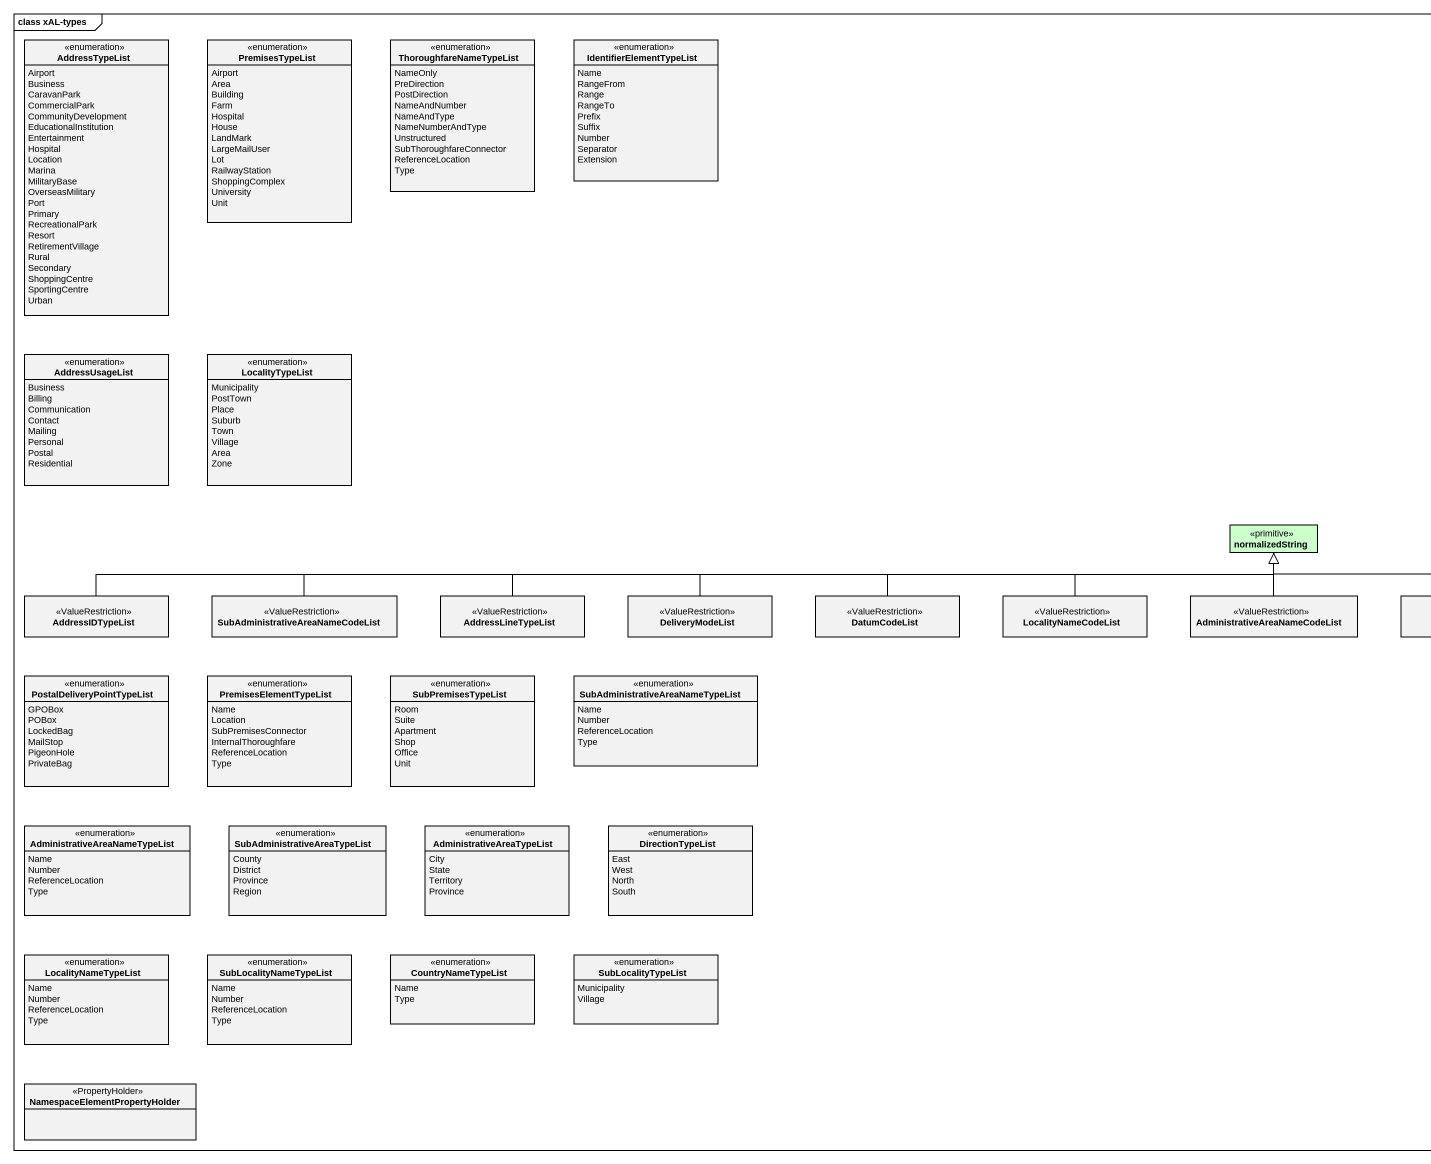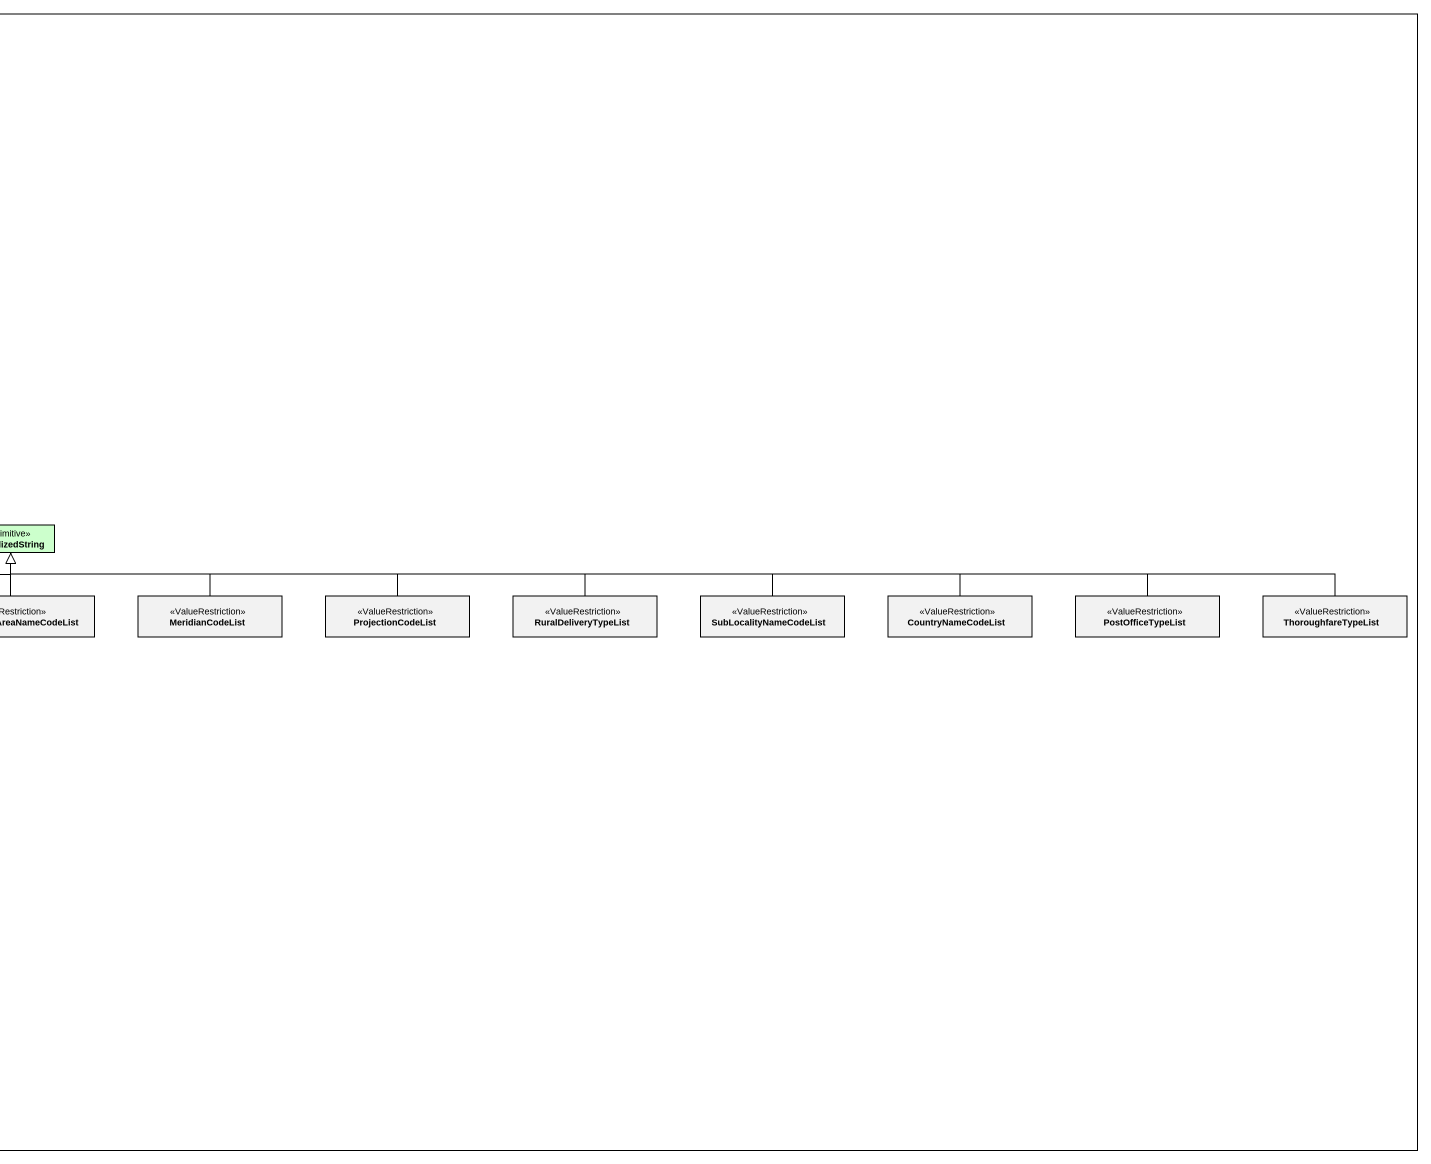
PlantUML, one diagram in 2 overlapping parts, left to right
@startuml
mainframe class xAL-types
hide circle
hide empty members
enum AddressTypeList {
  Airport
  Business
  CaravanPark
  CommercialPark
  CommunityDevelopment
  EducationalInstitution
  Entertainment
  Hospital
  Location
  Marina
  MilitaryBase
  OverseasMilitary
  Port
  Primary
  RecreationalPark
  Resort
  RetirementVillage
  Rural
  Secondary
  ShoppingCentre
  SportingCentre
  Urban
}
enum PremisesTypeList {
  Airport
  Area
  Building
  Farm
  Hospital
  House
  LandMark
  LargeMailUser
  Lot
  RailwayStation
  ShoppingComplex
  University
  Unit
}
enum ThoroughfareNameTypeList {
  NameOnly
  PreDirection
  PostDirection
  NameAndNumber
  NameAndType
  NameNumberAndType
  Unstructured
  SubThoroughfareConnector
  ReferenceLocation
  Type
}
enum IdentifierElementTypeList {
  Name
  RangeFrom
  Range
  RangeTo
  Prefix
  Suffix
  Number
  Separator
  Extension
}
enum AddressUsageList {
  Business
  Billing
  Communication
  Contact
  Mailing
  Personal
  Postal
  Residential
}
enum LocalityTypeList {
  Municipality
  PostTown
  Place
  Suburb
  Town
  Village
  Area
  Zone
}
class normalizedString <<primitive>> #CCFFCC
class AddressIDTypeList <<ValueRestriction>>
class "SubAdministrativeAreaNameCodeList" as SubAdministrativeAreaNameCod <<ValueRestriction>>
class AddressLineTypeList <<ValueRestriction>>
class DeliveryModeList <<ValueRestriction>>
class DatumCodeList <<ValueRestriction>>
class LocalityNameCodeList <<ValueRestriction>>
class "AdministrativeAreaNameCodeList" as AdministrativeAreaNameCodeLi <<ValueRestriction>>
class MeridianCodeList <<ValueRestriction>>
class ProjectionCodeList <<ValueRestriction>>
class RuralDeliveryTypeList <<ValueRestriction>>
class SubLocalityNameCodeList <<ValueRestriction>>
class CountryNameCodeList <<ValueRestriction>>
class PostOfficeTypeList <<ValueRestriction>>
class ThoroughfareTypeList <<ValueRestriction>>
enum PostalDeliveryPointTypeList {
  GPOBox
  POBox
  LockedBag
  MailStop
  PigeonHole
  PrivateBag
}
enum PremisesElementTypeList {
  Name
  Location
  SubPremisesConnector
  InternalThoroughfare
  ReferenceLocation
  Type
}
enum SubPremisesTypeList {
  Room
  Suite
  Apartment
  Shop
  Office
  Unit
}
enum "SubAdministrativeAreaNameTypeList" as SubAdministrativeAreaNameTyp {
  Name
  Number
  ReferenceLocation
  Type
}
enum "AdministrativeAreaNameTypeList" as AdministrativeAreaNameTypeLi {
  Name
  Number
  ReferenceLocation
  Type
}
enum "SubAdministrativeAreaTypeList" as SubAdministrativeAreaTypeLis {
  County
  District
  Province
  Region
}
enum AdministrativeAreaTypeList {
  City
  State
  Territory
  Province
}
enum DirectionTypeList {
  East
  West
  North
  South
}
enum LocalityNameTypeList {
  Name
  Number
  ReferenceLocation
  Type
}
enum SubLocalityNameTypeList {
  Name
  Number
  ReferenceLocation
  Type
}
enum CountryNameTypeList {
  Name
  Type
}
enum SubLocalityTypeList {
  Municipality
  Village
}
class "NamespaceElementPropertyHolder" as NamespaceElementPropertyHold <<PropertyHolder>>
AddressIDTypeList -right-|> normalizedString
SubAdministrativeAreaNameCod -right-|> normalizedString
AddressLineTypeList -right-|> normalizedString
DeliveryModeList -right-|> normalizedString
DatumCodeList -right-|> normalizedString
LocalityNameCodeList -right-|> normalizedString
AdministrativeAreaNameCodeLi -up-|> normalizedString
MeridianCodeList -left-|> normalizedString
ProjectionCodeList -left-|> normalizedString
RuralDeliveryTypeList -left-|> normalizedString
SubLocalityNameCodeList -left-|> normalizedString
CountryNameCodeList -left-|> normalizedString
PostOfficeTypeList -left-|> normalizedString
ThoroughfareTypeList -left-|> normalizedString
@enduml
